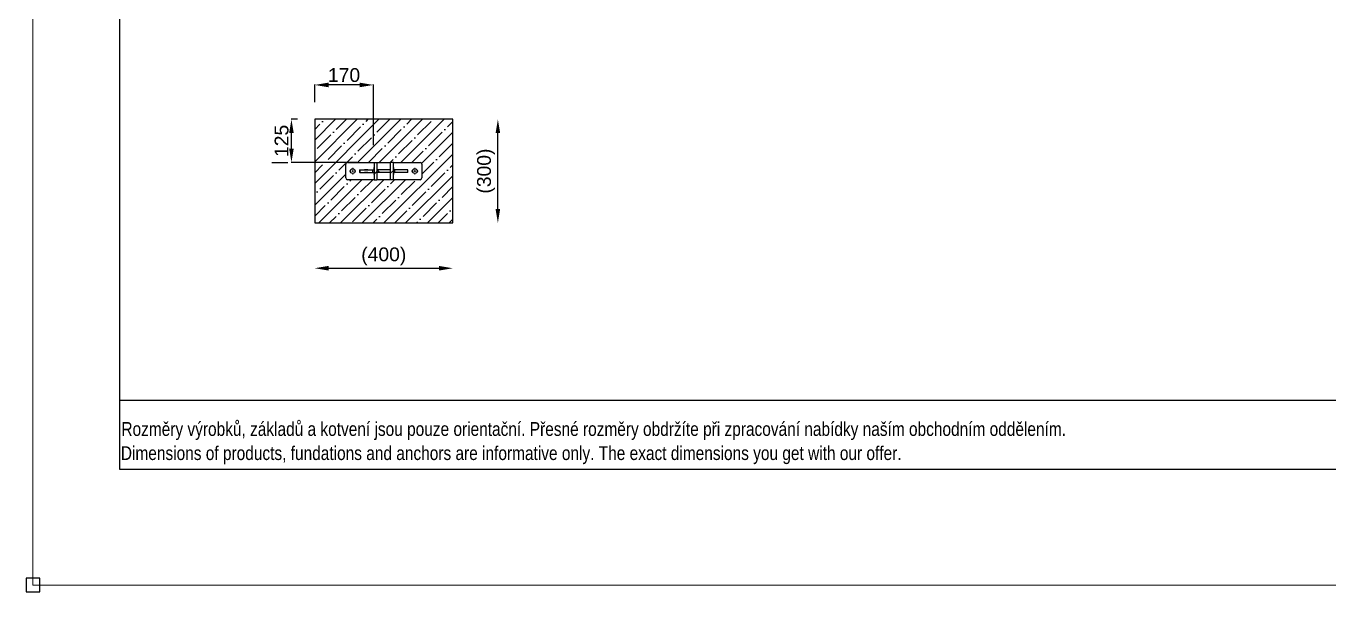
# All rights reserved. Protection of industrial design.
# Model space of a CAD drawing. Header units: millimetres. Extents: x -20 to 5721, y -20 to 4144.
# Drawn here: x -20 to 3753, y -20 to 1620 of the extents above; entities that cross this region are included whole.
import ezdxf

# ---------------------------------------------------------------- set-up
doc = ezdxf.new("R2010")
doc.units = ezdxf.units.MM
doc.linetypes.add('INCONTINUOUS', pattern=[200000.001, 200000, -0.001])
for name, color, linetype in [('KOTY', 3, 'INCONTINUOUS'), ('OBRYSOVA', 7, 'Continuous'), ('POSTAVY ATD', 8, 'Continuous'), ('TABULKA', 9, 'Continuous')]:
    doc.layers.add(name, color=color, linetype=linetype)
doc.layers.add('Nekreslit', color=6, linetype='Continuous', plot=False)
doc.styles.add('SEACAD_Arial', font='arial.ttf', dxfattribs={"width": 0.8})
doc.styles.get("Standard").update_dxf_attribs({"font": 'arial.ttf'})
doc.dimstyles.new('PROFI_CSN', dxfattribs={"dimscale": 0, "dimtxt": 3.5, "dimasz": 3, "dimexe": 1, "dimexo": 0, "dimgap": 1.5, "dimtad": 1, "dimlfac": -1, "dimdsep": 46, "dimtxsty": 'Standard', "dimcen": 0, "dimdle": 1, "dimclrd": 256, "dimclre": 256, "dimclrt": 256, "dimadec": 0, "dimazin": 0, "dimtfac": 0.6, "dimtmove": 0, "dimatfit": 1, "dimfxl": 1, "dimtolj": 1, "dimarcsym": 0})
pattern_1 = [(45, (100.82, 392.97), (-134.705, 134.705), []), (45, (145.72, 392.97), (-134.705, 134.705), []), (45, (190.62, 392.97), (-134.705, 134.705), []), (45, (235.52, 392.97), (-134.705, 134.705), [])]

# ---------------------------------------------------------------- blocks, each defined once
blk = doc.blocks.new('*D42')
at = {"layer": 'DEFPOINTS', "color": 0, "transparency": 16777216}
for p in [(815.8, 1049.4), (1215.8, 1049.4), (1215.8, 917.9)]:
    blk.add_point(p, dxfattribs=at)
at = {"layer": 'KOTY', "color": 7, "lineweight": -2, "transparency": 16777216}
blk.add_line((855.8, 917.9), (1175.8, 917.9), dxfattribs=at)
at = {"layer": 'KOTY', "color": 7, "transparency": 16777216}
for points in [[(855.8, 924.6), (855.8, 911.3), (815.8, 917.9)], [(1175.8, 924.6), (1175.8, 911.3), (1215.8, 917.9)]]:
    blk.add_solid(points, dxfattribs=at)
at = {"layer": 'KOTY', "color": 7, "lineweight": 13, "transparency": 16777216, "insert": (1015.8, 952.2), "char_height": 40, "attachment_point": 5}
blk.add_mtext('\\A1;(400)', dxfattribs=at)
blk = doc.blocks.new('*D43')
at = {"layer": 'DEFPOINTS', "color": 0, "transparency": 16777216}
for p in [(1215.8, 1349.4), (1346.3, 1349.4), (1215.8, 1049.4)]:
    blk.add_point(p, dxfattribs=at)
at = {"layer": 'KOTY', "color": 7, "lineweight": -2, "transparency": 16777216}
blk.add_line((1346.3, 1089.4), (1346.3, 1309.4), dxfattribs=at)
at = {"layer": 'KOTY', "color": 7, "transparency": 16777216}
for points in [[(1339.6, 1309.4), (1352.9, 1309.4), (1346.3, 1349.4)], [(1339.6, 1089.4), (1352.9, 1089.4), (1346.3, 1049.4)]]:
    blk.add_solid(points, dxfattribs=at)
at = {"layer": 'KOTY', "color": 7, "lineweight": 13, "transparency": 16777216, "insert": (1312.1, 1199.4), "char_height": 40, "attachment_point": 5, "rotation": 90}
blk.add_mtext('\\A1;(300)', dxfattribs=at)
blk = doc.blocks.new('*D45')
at = {"layer": 'DEFPOINTS', "color": 0, "transparency": 16777216}
for p in [(748.5, 1349.4), (815.8, 1349.4), (987.8, 1224.4)]:
    blk.add_point(p, dxfattribs=at)
at = {"layer": 'KOTY', "color": 7, "lineweight": -2, "transparency": 16777216}
for p, q in [((765.8, 1349.4), (747.5, 1349.4)), ((748.5, 1264.4), (748.5, 1309.4)), ((937.8, 1224.4), (747.5, 1224.4))]:
    blk.add_line(p, q, dxfattribs=at)
at = {"layer": 'KOTY', "color": 7, "transparency": 16777216}
for points in [[(741.8, 1309.4), (755.1, 1309.4), (748.5, 1349.4)], [(741.8, 1264.4), (755.1, 1264.4), (748.5, 1224.4)]]:
    blk.add_solid(points, dxfattribs=at)
at = {"layer": 'KOTY', "color": 7, "lineweight": 13, "transparency": 16777216, "insert": (720.1, 1286.9), "char_height": 40, "attachment_point": 5, "rotation": 90}
blk.add_mtext('\\A1;125', dxfattribs=at)
blk = doc.blocks.new('*D44')
at = {"layer": 'DEFPOINTS', "color": 0, "transparency": 16777216}
for p in [(815.8, 1449), (815.8, 1349.4), (985.8, 1224.4)]:
    blk.add_point(p, dxfattribs=at)
at = {"layer": 'KOTY', "color": 7, "lineweight": -2, "transparency": 16777216}
for p, q in [((815.8, 1399.4), (815.8, 1450)), ((945.8, 1449), (855.8, 1449)), ((985.8, 1274.4), (985.8, 1450))]:
    blk.add_line(p, q, dxfattribs=at)
at = {"layer": 'KOTY', "color": 7, "transparency": 16777216}
for points in [[(855.8, 1455.7), (855.8, 1442.4), (815.8, 1449)], [(945.8, 1455.7), (945.8, 1442.4), (985.8, 1449)]]:
    blk.add_solid(points, dxfattribs=at)
at = {"layer": 'KOTY', "color": 7, "lineweight": 13, "transparency": 16777216, "insert": (900.8, 1477.4), "char_height": 40, "attachment_point": 5}
blk.add_mtext('\\A1;170', dxfattribs=at)
blk = doc.blocks.new('SW_CENTERMARKSYMBOL_2')
at = {"color": 0, "linetype": 'Continuous', "lineweight": 18}
for p, q in [((-0.5, 0), (-0.95, 0)), ((0, 0), (-0.25, 0)), ((0, 0.5), (0, 0.95)), ((0, 0), (0, 0.25)), ((0, 0), (0, -0.25)), ((0, 0), (0.25, 0)), ((0.5, 0), (0.95, 0)), ((0, -0.5), (0, -0.95))]:
    blk.add_line(p, q, dxfattribs=at)
blk = doc.blocks.new('SW_CENTERMARKSYMBOL_3')
at = {"color": 0, "linetype": 'Continuous', "lineweight": 18}
for p, q in [((-0.5, 0), (-0.95, 0)), ((0, 0), (-0.25, 0)), ((0, 0.5), (0, 0.95)), ((0, 0), (0, 0.25)), ((0, 0), (0, -0.25)), ((0, 0), (0.25, 0)), ((0.5, 0), (0.95, 0)), ((0, -0.5), (0, -0.95))]:
    blk.add_line(p, q, dxfattribs=at)

msp = doc.modelspace()

# ---------------------------------------------------------------- hatches: boundary and pattern name
at = {"transparency": 33554508}
h = msp.add_hatch(dxfattribs=at)
h.set_pattern_fill('ANSI35', color=9, scale=7)
h.set_pattern_definition([(45, (-2.083, -31.82), (-31.4309, 31.4309), []), (45, (29.347, -31.82), (-31.4309, 31.4309), [55.5625, -11.1125, 0, -11.1125])])
h.paths.add_polyline_path([(1215.8, 1349.4), (815.8, 1349.4), (815.8, 1049.4), (1215.8, 1049.4)])
h.paths.add_polyline_path([(1125.8, 1219.4), (1125.8, 1179.4, -0.414214), (1120.8, 1174.4), (1043.8, 1174.4), (1035.8, 1174.4), (995.8, 1174.4), (987.8, 1174.4), (910.8, 1174.4, -0.414214), (905.8, 1179.4), (905.8, 1219.4, -0.414214), (910.8, 1224.4), (987.8, 1224.4), (995.8, 1224.4), (1035.8, 1224.4), (1043.8, 1224.4), (1120.8, 1224.4, -0.414214)], flags=16)
h.paths.add_polyline_path([(1112.8, 1199.4, -1), (1098.8, 1199.4, -1)], flags=0)
h.paths.add_polyline_path([(1086, 1203.4), (1086, 1195.4), (1085.4, 1195.4), (1072, 1195.4), (1072, 1195.2), (1061.6, 1195.2), (1047.3, 1195.4), (1044, 1195.4), (1044, 1189.2), (1043.8, 1174.4), (1043.8, 1209.6), (1044, 1209.6), (1044, 1203.4), (1047.3, 1203.4), (1061.6, 1203.4), (1061.6, 1203.6), (1072, 1203.6), (1085.4, 1203.4)], flags=0)
h.paths.add_polyline_path([(1035.8, 1224.4), (1035.8, 1189.2), (1035.6, 1189.2), (1035.6, 1195.4), (996, 1195.4), (996, 1189.2), (995.8, 1174.4), (995.8, 1209.6), (996, 1209.6), (996, 1203.4), (1035.6, 1203.4), (1035.6, 1209.6)], flags=0)
h.paths.add_polyline_path([(987.8, 1224.4), (987.8, 1189.2), (987.6, 1189.2), (987.6, 1195.4), (984.4, 1195.4), (970, 1195.4), (970, 1195.2), (959.6, 1195.2), (946.3, 1195.4), (945.7, 1195.4), (945.7, 1203.4), (946.3, 1203.4), (959.6, 1203.4), (959.6, 1203.6), (970, 1203.6), (984.4, 1203.4), (987.6, 1203.4), (987.6, 1209.6)], flags=0)
h.paths.add_polyline_path([(932.8, 1199.4, -1), (918.8, 1199.4, -1)], flags=0)
at = {"linetype": 'Continuous', "lineweight": 18}
h = msp.add_hatch(dxfattribs=at)
h.set_pattern_fill('DIN 201 OCEL A OCELOVÁ LITINA', color=256, scale=10.000119, style=0, pattern_type=2)
h.set_pattern_definition(pattern_1)
h.paths.add_polyline_path([(987.8, 1224.4), (987.8, 1174.4), (995.8, 1174.4), (995.8, 1224.4)], flags=0)
h = msp.add_hatch(dxfattribs=at)
h.set_pattern_fill('DIN 201 OCEL A OCELOVÁ LITINA', color=256, scale=10.000119, style=0, pattern_type=2)
h.set_pattern_definition(pattern_1)
h.paths.add_polyline_path([(1043.8, 1174.4), (1043.8, 1224.4), (1035.8, 1224.4), (1035.8, 1174.4)], flags=0)
h = msp.add_hatch(dxfattribs=at)
h.set_pattern_fill('DIN 201 OCEL A OCELOVÁ LITINA', color=256, scale=10.000119, angle=90, style=0, pattern_type=2)
h.set_pattern_definition([(135, (100.82, 392.97), (-134.705, -134.705), []), (135, (100.82, 437.88), (-134.705, -134.705), []), (135, (100.82, 482.78), (-134.705, -134.705), []), (135, (100.82, 527.68), (-134.705, -134.705), [])])
h.paths.add_polyline_path([(995.8, 1195.4), (1035.8, 1195.4), (1035.8, 1203.4), (995.8, 1203.4)], flags=0)

# ---------------------------------------------------------------- linework, layer by layer
for p, q in [((691.3, 1224.4), (738, 1224.4)), ((905.8, 1179.4), (905.8, 1219.4)), ((910.8, 1224.4), (987.8, 1224.4)), ((987.6, 1209.6), (987.8, 1209.6)), ((987.6, 1203.4), (987.6, 1209.6)), ((987.8, 1224.4), (995.8, 1224.4)), ((987.8, 1224.4), (987.8, 1174.4)), ((995.8, 1224.4), (995.8, 1174.4)), ((995.8, 1224.4), (1035.8, 1224.4)), ((995.8, 1209.6), (996, 1209.6)), ((996, 1209.6), (996, 1203.4)), ((1035.6, 1203.4), (1035.6, 1209.6)), ((1035.6, 1209.6), (1035.8, 1209.6)), ((1035.8, 1174.4), (1035.8, 1224.4)), ((1043.8, 1224.4), (1035.8, 1224.4)), ((1043.8, 1174.4), (1043.8, 1224.4)), ((1043.8, 1224.4), (1120.8, 1224.4)), ((1043.8, 1209.6), (1044, 1209.6)), ((1044, 1209.6), (1044, 1203.4)), ((1125.8, 1219.4), (1125.8, 1179.4)), ((987.8, 1174.4), (910.8, 1174.4)), ((945.7, 1203.4), (945.7, 1195.4)), ((945.7, 1203.4), (946.3, 1203.4)), ((946.3, 1195.4), (945.7, 1195.4)), ((946.3, 1203.4), (946.3, 1195.4)), ((946.3, 1203.4), (984.4, 1203.4)), ((946.3, 1195.4), (984.4, 1195.4)), ((959.6, 1203.6), (970, 1203.6)), ((959.6, 1203.4), (959.6, 1203.6)), ((959.6, 1195.2), (959.6, 1195.4)), ((970, 1195.2), (959.6, 1195.2)), ((970, 1203.6), (970, 1203.4)), ((970, 1195.4), (970, 1195.2)), ((984.4, 1195.4), (984.4, 1203.4)), ((984.4, 1203.4), (987.8, 1203.4)), ((987.8, 1195.4), (984.4, 1195.4)), ((987.6, 1189.2), (987.6, 1195.4)), ((987.8, 1189.2), (987.6, 1189.2)), ((987.8, 1174.4), (995.8, 1174.4)), ((995.8, 1203.4), (995.8, 1195.4)), ((1035.8, 1203.4), (995.8, 1203.4)), ((1035.8, 1195.4), (995.8, 1195.4)), ((996, 1189.2), (995.8, 1189.2)), ((1035.8, 1174.4), (995.8, 1174.4)), ((996, 1195.4), (996, 1189.2)), ((1035.6, 1189.2), (1035.6, 1195.4)), ((1035.8, 1189.2), (1035.6, 1189.2)), ((1035.8, 1195.4), (1035.8, 1203.4)), ((1043.8, 1174.4), (1035.8, 1174.4)), ((1043.8, 1203.4), (1047.3, 1203.4)), ((1047.3, 1195.4), (1043.8, 1195.4)), ((1044, 1189.2), (1043.8, 1189.2)), ((1120.8, 1174.4), (1043.8, 1174.4)), ((1044, 1195.4), (1044, 1189.2)), ((1047.3, 1203.4), (1047.3, 1195.4)), ((1085.4, 1203.4), (1047.3, 1203.4)), ((1085.4, 1195.4), (1047.3, 1195.4)), ((1061.6, 1203.6), (1072, 1203.6)), ((1061.6, 1203.4), (1061.6, 1203.6)), ((1061.6, 1195.2), (1061.6, 1195.4)), ((1072, 1195.2), (1061.6, 1195.2)), ((1072, 1203.6), (1072, 1203.4)), ((1072, 1195.4), (1072, 1195.2)), ((1085.4, 1195.4), (1085.4, 1203.4)), ((1085.4, 1203.4), (1086, 1203.4)), ((1086, 1195.4), (1085.4, 1195.4)), ((1086, 1195.4), (1086, 1203.4))]:
    msp.add_line(p, q)
msp.add_lwpolyline([(1215.8, 1349.4), (815.8, 1349.4), (815.8, 1049.4), (1215.8, 1049.4), (1215.8, 1349.4)], close=True)
msp.add_lwpolyline([(1215.8, 1349.4), (815.8, 1349.4), (815.8, 1049.4), (1215.8, 1049.4), (1215.8, 1349.4)], close=True)
for centre in [(925.8, 1199.4), (1105.8, 1199.4)]:
    msp.add_circle(centre, 7)
for centre, start, end in [((910.8, 1219.4), 90, 180), ((1120.8, 1219.4), 0, 90), ((910.8, 1179.4), 180, 270), ((1120.8, 1179.4), 270, 0)]:
    msp.add_arc(centre, 5, start, end)
at = {"layer": 'Nekreslit'}
msp.add_line((250.7, 535.7), (4290.7, 535.7), dxfattribs=at)
msp.add_lwpolyline([(250.7, 335.7), (4290.7, 335.7), (4290.7, 3935.7), (250.7, 3935.7)], close=True, dxfattribs=at)
at = {"layer": 'OBRYSOVA'}
msp.add_lwpolyline([(-20, -20.1), (20, -20.1), (20, 19.9), (-20, 19.9)], close=True, dxfattribs=at)
at = {"layer": 'POSTAVY ATD', "color": 8, "lineweight": 9}
msp.add_lwpolyline([(815.8, 1349.4), (1215.8, 1349.4), (1215.8, 1049.4), (815.8, 1049.4)], close=True, dxfattribs=at)
at = {"layer": 'TABULKA', "color": 4, "lineweight": 15}
msp.add_lwpolyline([(5700.6, -0.1), (0, -0.1), (0, 4123.5), (5700.6, 4123.5)], close=True, dxfattribs=at)

# ---------------------------------------------------------------- block references
at = {"color": 7, "linetype": 'Continuous', "lineweight": 18, "true_color": 0xffffff, "xscale": 10.00011907688007, "yscale": 10.00011907688007, "zscale": 10.00011907688007}
for name, p in [('SW_CENTERMARKSYMBOL_3', (925.8, 1199.4)), ('SW_CENTERMARKSYMBOL_2', (1105.8, 1199.4))]:
    msp.add_blockref(name, p, dxfattribs=at)

# ---------------------------------------------------------------- texts
at = {"style": 'SEACAD_Arial', "width": 0.8}
for s, p in [('Rozměry výrobků, základů a kotvení jsou pouze orientační. Přesné rozměry obdržíte při zpracování nabídky naším obchodním oddělením.', (256.1, 432.1)), ('Dimensions of products, fundations and anchors are informative only. The exact dimensions you get with our offer.', (254.5, 362.2))]:
    msp.add_text(s, height=39.9982, dxfattribs=at).set_placement(p)

# ---------------------------------------------------------------- dimensions: what is measured, and where the dimension line sits
at = {"layer": 'KOTY', "lineweight": 13}
dim = msp.add_linear_dim(base=(815.8, 1449), p1=(985.8, 1224.4), p2=(815.8, 1349.4), dimstyle='PROFI_CSN', override={"dimscale": 1, "dimtxt": 40, "dimasz": 40, "dimexo": 50, "dimgap": 8, "dimdec": 0, "dimlfac": 1, "dimrnd": 1, "dimclrd": 7, "dimclre": 7, "dimclrt": 7, "dimtdec": 0}, dxfattribs=at)
dim.commit()
dim.dimension.update_dxf_attribs({"geometry": '*D44', "text_midpoint": (900.8, 1449), "dimtype": 160})
dim = msp.add_linear_dim(base=(748.5, 1349.4), p1=(987.8, 1224.4), p2=(815.8, 1349.4), angle=90, dimstyle='PROFI_CSN', override={"dimscale": 1, "dimtxt": 40, "dimasz": 40, "dimexo": 50, "dimgap": 8, "dimdec": 0, "dimlfac": 1, "dimrnd": 1, "dimclrd": 7, "dimclre": 7, "dimclrt": 7, "dimtdec": 0}, dxfattribs=at)
dim.commit()
dim.dimension.update_dxf_attribs({"geometry": '*D45', "text_midpoint": (720.1, 1286.9)})
dim = msp.add_linear_dim(base=(1346.3, 1349.4), p1=(1215.8, 1049.4), p2=(1215.8, 1349.4), angle=90, text='(<>)', dimstyle='PROFI_CSN', override={"dimscale": 1, "dimtxt": 40, "dimasz": 40, "dimgap": 8, "dimdec": 0, "dimlfac": 1, "dimrnd": 1, "dimse1": 1, "dimse2": 1, "dimclrd": 7, "dimclre": 3, "dimclrt": 7, "dimtdec": 0}, dxfattribs=at)
dim.commit()
dim.dimension.update_dxf_attribs({"geometry": '*D43', "text_midpoint": (1346.3, 1199.4), "dimtype": 160})
dim = msp.add_linear_dim(base=(1215.8, 917.9), p1=(815.8, 1049.4), p2=(1215.8, 1049.4), text='(<>)', dimstyle='PROFI_CSN', override={"dimscale": 1, "dimtxt": 40, "dimasz": 40, "dimgap": 8, "dimdec": 0, "dimlfac": 1, "dimrnd": 1, "dimse1": 1, "dimse2": 1, "dimclrd": 7, "dimclre": 3, "dimclrt": 7, "dimtdec": 0}, dxfattribs=at)
dim.commit()
dim.dimension.update_dxf_attribs({"geometry": '*D42', "text_midpoint": (1015.8, 917.9), "dimtype": 160})

doc.saveas('drawing.dxf')
